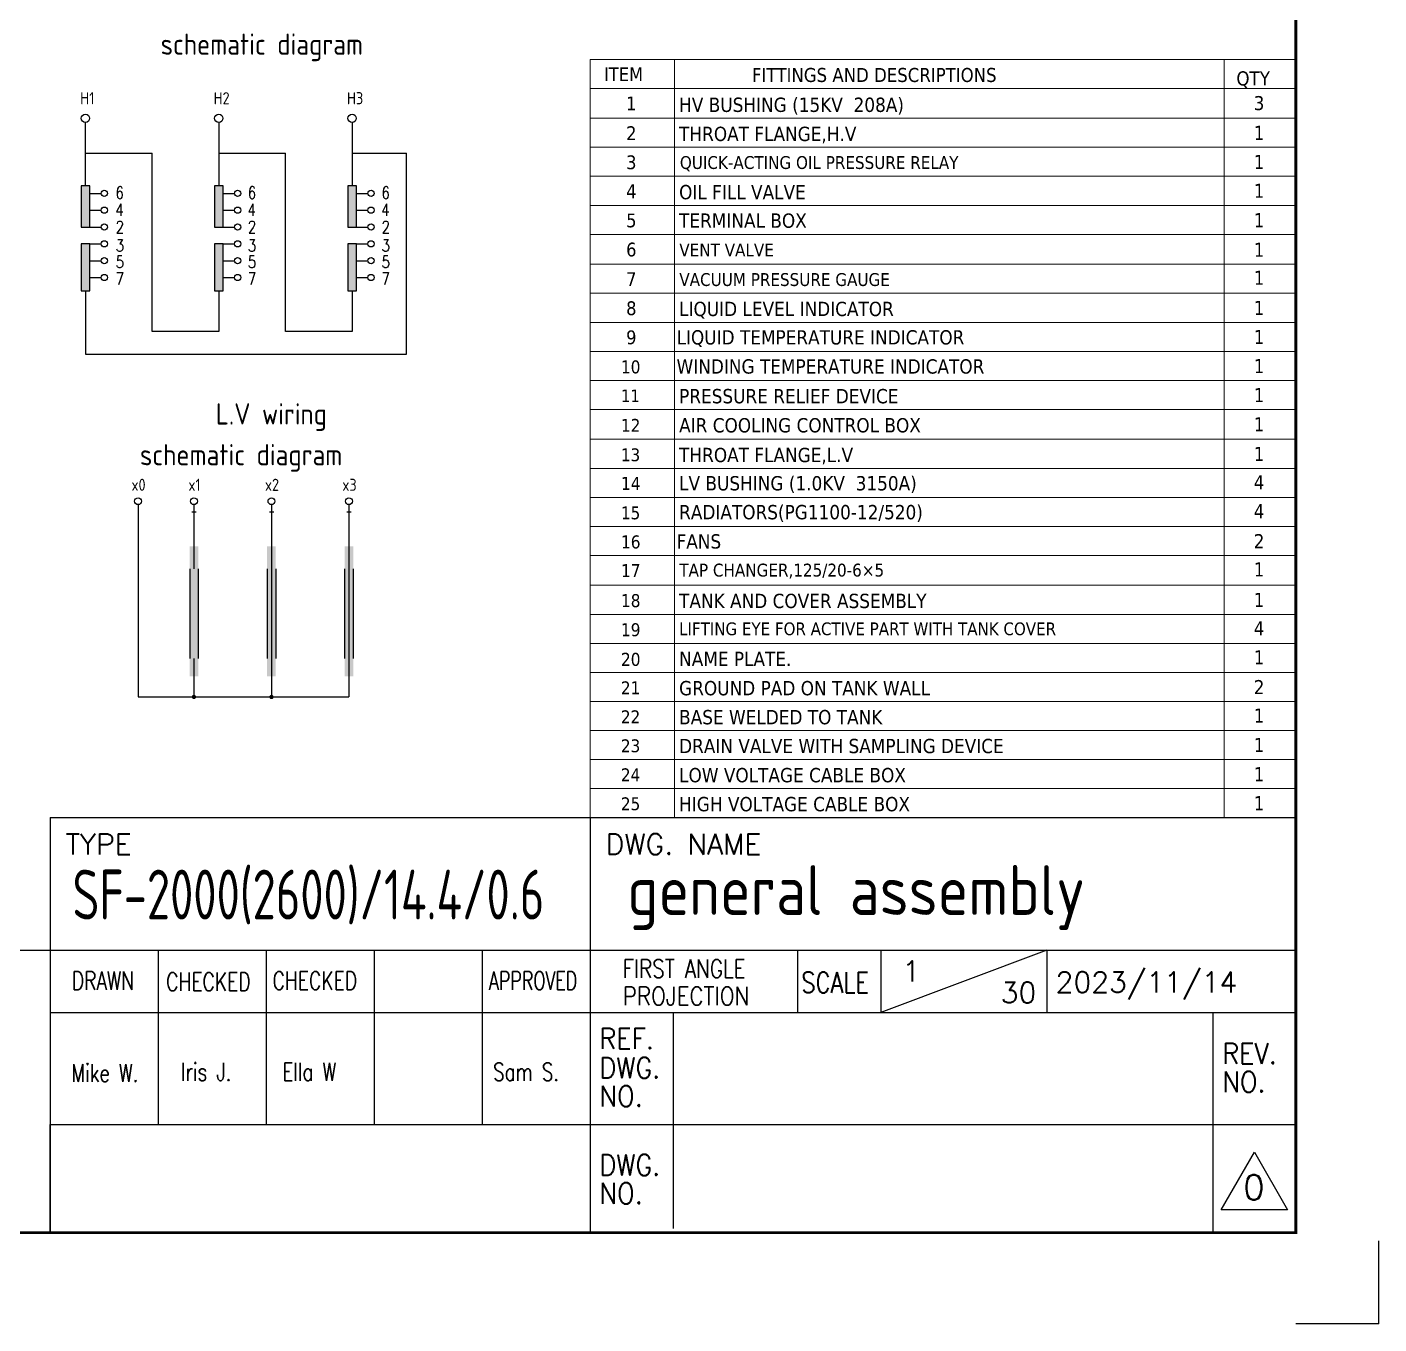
# Model space of a CAD drawing. Header units: millimetres. Extents: x 8981 to 59433, y 5244 to 14154.
# Drawn here: x 16697 to 21581, y 5244 to 9930 of the extents above; entities that cross this region are included whole.
import ezdxf
from ezdxf.enums import TextEntityAlignment as Align

# ---------------------------------------------------------------- set-up
doc = ezdxf.new("R2010")
doc.units = ezdxf.units.MM
for name, color, linetype in [('1', 4, 'Continuous'), ('2', 3, 'Continuous'), ('4', 2, 'Continuous'), ('6细线层', 4, 'Continuous'), ('图层2', 3, 'Continuous')]:
    doc.layers.add(name, color=color, linetype=linetype)
doc.layers.add('铁心', color=3, linetype='Continuous', lineweight=0)
doc.styles.add('DWG_BLOCK', font='romant.shx', dxfattribs={"width": 0.8})
doc.styles.add('ROMANS', font='romans.shx', dxfattribs={"bigfont": 'whgtxt.shx'})
doc.styles.get("Standard").update_dxf_attribs({"font": 'gbenor.shx', "bigfont": 'gbcbig.shx'})
doc.styles.add('Tahoma$001', font='tahoma.ttf', dxfattribs={"height": 2.159784})

msp = doc.modelspace()

# ---------------------------------------------------------------- hatches: boundary and pattern name
at = {"layer": '4', "lineweight": -3}
h = msp.add_hatch(color=3, dxfattribs=at)
h.paths.add_polyline_path([(16892.149, 9207.166), (16923.253, 9207.166), (16923.253, 9356.476), (16907.701, 9356.405), (16892.149, 9356.476)])
h.paths.add_polyline_path([(16892.149, 8976.761), (16923.253, 8976.761), (16923.253, 9146.332), (16892.149, 9146.332)])
h = msp.add_hatch(color=3, dxfattribs=at)
h.paths.add_polyline_path([(17373.888, 9207.166), (17404.992, 9207.166), (17404.992, 9356.476), (17389.44, 9356.405), (17373.888, 9356.476)])
h.paths.add_polyline_path([(17373.888, 8976.761), (17404.992, 8976.761), (17404.992, 9146.332), (17373.888, 9146.332)])
h = msp.add_hatch(color=3, dxfattribs=at)
h.paths.add_polyline_path([(17855.627, 9207.166), (17886.731, 9207.166), (17886.731, 9356.476), (17871.179, 9356.405), (17855.627, 9356.476)])
h.paths.add_polyline_path([(17855.627, 8976.761), (17886.731, 8976.761), (17886.731, 9146.332), (17855.627, 9146.332)])
for points in [[(17284.389, 7583.38), (17315.493, 7583.38), (17315.493, 8053.46), (17284.389, 8053.46)], [(17564.325, 7583.38), (17595.429, 7583.38), (17595.429, 8053.46), (17564.325, 8053.46)], [(17844.261, 7583.38), (17875.365, 7583.38), (17875.365, 8053.46), (17844.261, 8053.46)]]:
    msp.add_hatch(color=3, dxfattribs=at).paths.add_polyline_path(points)

# ---------------------------------------------------------------- linework, layer by layer
at = {"layer": '1', "const_width": 10.5}
msp.add_lwpolyline([(9760.583, 5574.008), (21280.583, 5574.008), (21280.583, 13854.008), (9760.583, 13854.008), (9760.583, 5574.008)], dxfattribs=at)
at = {"layer": '2'}
for p, q in [((16780.583, 7074.008), (21280.583, 7074.008)), ((16780.583, 7074.008), (16780.583, 5574.008)), ((18730.583, 7074.008), (18730.583, 5574.008)), ((9760.583, 6594.008), (21280.583, 6594.008)), ((17170.583, 6594.008), (17170.583, 5964.976)), ((17560.583, 6594.008), (17560.583, 5964.976)), ((17950.583, 6594.008), (17950.583, 5964.976)), ((18340.583, 6594.008), (18340.583, 5964.976)), ((19480.583, 6594.008), (19480.583, 6369.008)), ((20380.583, 6594.008), (19780.583, 6369.008)), ((19780.583, 6594.008), (19780.583, 6369.008)), ((20380.583, 6594.008), (20380.583, 6369.008)), ((16780.583, 6369.008), (18730.583, 6369.008)), ((18730.583, 6369.008), (21280.583, 6369.008)), ((19030.583, 6369.008), (19030.583, 5589.008)), ((20980.583, 6369.008), (20980.583, 5574.008)), ((16780.583, 5964.976), (18730.583, 5964.976)), ((16780.583, 5574.976), (16780.583, 5964.976)), ((18730.583, 5964.976), (21280.583, 5964.976)), ((21010.583, 5656.546), (21130.583, 5864.392)), ((21130.583, 5864.392), (21250.583, 5656.546)), ((21250.583, 5656.546), (21010.583, 5656.546)), ((21580.583, 5244.008), (21580.583, 5544.008)), ((21580.583, 5244.008), (21280.583, 5244.008))]:
    msp.add_line(p, q, dxfattribs=at)
at = {"layer": '4', "color": 3, "lineweight": -3}
for p, q in [((16923.253, 9328.834), (16964.653, 9328.834)), ((17404.992, 9328.834), (17446.391, 9328.834)), ((17886.731, 9328.834), (17928.13, 9328.834)), ((16923.253, 9268), (16964.653, 9268)), ((17404.992, 9268), (17446.391, 9268)), ((17886.731, 9268), (17928.13, 9268)), ((16923.253, 9207.166), (16964.653, 9207.166)), ((17404.992, 9207.166), (17446.391, 9207.166)), ((17886.731, 9207.166), (17928.13, 9207.166)), ((16923.253, 9146.332), (16964.653, 9146.332)), ((17404.992, 9146.332), (17446.391, 9146.332)), ((17886.731, 9146.332), (17928.13, 9146.332)), ((16923.253, 9085.498), (16964.653, 9085.498)), ((17404.992, 9085.498), (17446.391, 9085.498)), ((17886.731, 9085.498), (17928.13, 9085.498)), ((16923.253, 9024.664), (16964.653, 9024.664)), ((17404.992, 9024.664), (17446.391, 9024.664)), ((17886.731, 9024.664), (17928.13, 9024.664)), ((16907.701, 8976.761), (16907.701, 8747.678)), ((17871.179, 8976.761), (17871.179, 8830.032)), ((17097.765, 8204.183), (17097.765, 7509.302)), ((17292.677, 8178.138), (17308.399, 8178.138)), ((17299.941, 8204.183), (17299.941, 7971.908)), ((17572.606, 8178.138), (17588.329, 8178.138)), ((17579.877, 8204.183), (17579.877, 7509.302)), ((17852.543, 8178.138), (17868.265, 8178.138)), ((17859.813, 8204.183), (17859.813, 7509.302)), ((17284.389, 7971.908), (17284.389, 7647.925)), ((17284.389, 7971.908), (17284.389, 7647.925)), ((17315.493, 7971.907), (17315.493, 7647.925)), ((17315.493, 7971.907), (17315.493, 7647.925)), ((17564.325, 7971.908), (17564.325, 7647.925)), ((17564.325, 7971.908), (17564.325, 7647.925)), ((17595.429, 7971.907), (17595.429, 7647.925)), ((17595.429, 7971.907), (17595.429, 7647.925)), ((17844.261, 7971.908), (17844.261, 7647.925)), ((17875.365, 7971.907), (17875.365, 7647.925)), ((17299.941, 7647.925), (17299.941, 7509.302)), ((17097.765, 7509.302), (17859.813, 7509.302))]:
    msp.add_line(p, q, dxfattribs=at)
for points in [[(16907.701, 9356.476), (16907.701, 9584.856)], [(17389.44, 9584.856), (17389.44, 9356.476)], [(17871.179, 9584.856), (17871.179, 9356.476)], [(16907.701, 8747.678), (18067.29, 8747.678), (18067.29, 9474.214)], [(16907.701, 9474.214), (17148.571, 9474.214)], [(17389.44, 8976.761), (17389.44, 8830.032), (17148.571, 8830.032), (17148.571, 9474.214)], [(17389.44, 9474.214), (17630.309, 9474.214)], [(17871.179, 8830.032), (17630.309, 8830.032), (17630.309, 9474.214)], [(17871.179, 9474.214), (18067.29, 9474.214)]]:
    msp.add_lwpolyline(points, dxfattribs=at)
for points in [[(16892.149, 9207.166), (16923.253, 9207.166), (16923.253, 9356.476), (16892.149, 9356.476)], [(17373.888, 9207.166), (17404.992, 9207.166), (17404.992, 9356.476), (17373.888, 9356.476)], [(17855.627, 9207.166), (17886.731, 9207.166), (17886.731, 9356.476), (17855.627, 9356.476)], [(16892.149, 8976.761), (16923.253, 8976.761), (16923.253, 9146.332), (16892.149, 9146.332)], [(17373.888, 8976.761), (17404.992, 8976.761), (17404.992, 9146.332), (17373.888, 9146.332)], [(17855.627, 8976.761), (17886.731, 8976.761), (17886.731, 9146.332), (17855.627, 9146.332)]]:
    msp.add_lwpolyline(points, close=True, dxfattribs=at)
at = {"layer": '4', "color": 3, "lineweight": -3, "const_width": 7.776}
for points in [[(17299.941, 7505.414, -1), (17299.941, 7513.19, -1), (17299.941, 7505.414, -1)], [(17579.877, 7505.414, -1), (17579.877, 7513.19, -1), (17579.877, 7505.414, -1)]]:
    msp.add_lwpolyline(points, format="xyb", close=True, dxfattribs=at)
at = {"layer": '4', "color": 3, "lineweight": -3}
for centre, radius in [((16907.701, 9599.91), 15.054), ((17389.44, 9599.91), 15.054), ((17871.179, 9599.91), 15.054), ((16975.943, 9328.834), 11.291), ((17457.682, 9328.834), 11.291), ((17939.421, 9328.834), 11.291), ((16975.943, 9268), 11.291), ((17457.682, 9268), 11.291), ((17939.421, 9268), 11.291), ((16975.943, 9207.166), 11.291), ((17457.682, 9207.166), 11.291), ((17939.421, 9207.166), 11.291), ((16975.943, 9146.332), 11.291), ((17457.682, 9146.332), 11.291), ((17939.421, 9146.332), 11.291), ((16975.943, 9085.498), 11.291), ((17457.682, 9085.498), 11.291), ((17939.421, 9085.498), 11.291), ((16975.943, 9024.664), 11.291), ((17457.682, 9024.664), 11.291), ((17939.421, 9024.664), 11.291), ((17097.764, 8216.625), 12.442), ((17299.94, 8216.625), 12.442), ((17579.876, 8216.625), 12.442), ((17859.813, 8216.625), 12.442)]:
    msp.add_circle(centre, radius, dxfattribs=at)
at = {"layer": '铁心'}
for p, q in [((18730.583, 9812.392), (21280.583, 9812.392)), ((18730.583, 9812.392), (18730.583, 7074.008)), ((19035.28, 9812.392), (19035.28, 9707.64)), ((21021.847, 9812.392), (21021.847, 9707.64)), ((18730.583, 9707.64), (21280.583, 9707.64)), ((19035.28, 9707.64), (19035.28, 7074.008)), ((21021.847, 9707.64), (21021.847, 7074.008)), ((21280.583, 9600.27), (18730.583, 9600.27)), ((18730.583, 9600.27), (21280.583, 9600.27)), ((21280.583, 9495.081), (18730.583, 9495.081)), ((21280.583, 9495.081), (18730.583, 9495.081)), ((18730.583, 9495.081), (21280.583, 9495.081)), ((21280.583, 9390.33), (18730.583, 9390.33)), ((21280.583, 9390.33), (18730.583, 9390.33)), ((18730.583, 9390.33), (21280.583, 9390.33)), ((21280.583, 9285.141), (18730.583, 9285.141)), ((21280.583, 9285.141), (18730.583, 9285.141)), ((18730.583, 9285.141), (21280.583, 9285.141)), ((21280.583, 9179.953), (18730.583, 9179.953)), ((21280.583, 9179.953), (18730.583, 9179.953)), ((18730.583, 9179.953), (21280.583, 9179.953)), ((21280.583, 9073.019), (18730.583, 9073.019)), ((21280.583, 9073.019), (18730.583, 9073.019)), ((18730.583, 9073.019), (21280.583, 9073.019)), ((21280.583, 8967.831), (18730.583, 8967.831)), ((21280.583, 8967.831), (18730.583, 8967.831)), ((18730.583, 8967.831), (21280.583, 8967.831)), ((21280.583, 8862.643), (18730.583, 8862.643)), ((21280.583, 8862.643), (18730.583, 8862.643)), ((18730.583, 8862.643), (21280.583, 8862.643)), ((21280.583, 8757.891), (18730.583, 8757.891)), ((21280.583, 8757.891), (18730.583, 8757.891)), ((18730.583, 8757.891), (21280.583, 8757.891)), ((18730.583, 8652.703), (21280.583, 8652.703)), ((21280.583, 8652.703), (18730.583, 8652.703)), ((18730.583, 8652.703), (21280.583, 8652.703)), ((18730.583, 8547.515), (21280.583, 8547.515)), ((21280.583, 8547.515), (18730.583, 8547.515)), ((18730.583, 8547.515), (21280.583, 8547.515)), ((21280.583, 8440.144), (18730.583, 8440.144)), ((21280.583, 8440.144), (18730.583, 8440.144)), ((18730.583, 8440.144), (21280.583, 8440.144)), ((21280.583, 8334.956), (18730.583, 8334.956)), ((21280.583, 8334.956), (18730.583, 8334.956)), ((18730.583, 8334.956), (21280.583, 8334.956)), ((21280.583, 8230.205), (18730.583, 8230.205)), ((21280.583, 8230.205), (18730.583, 8230.205)), ((18730.583, 8230.205), (21280.583, 8230.205)), ((21280.583, 8125.016), (18730.583, 8125.016)), ((21280.583, 8125.016), (18730.583, 8125.016)), ((18730.583, 8125.016), (21280.583, 8125.016)), ((21280.583, 8019.828), (18730.583, 8019.828)), ((21280.583, 8019.828), (18730.583, 8019.828)), ((18730.583, 8019.828), (21280.583, 8019.828)), ((21280.583, 7912.894), (18730.583, 7912.894)), ((21280.583, 7912.894), (18730.583, 7912.894)), ((18730.583, 7912.894), (21280.583, 7912.894)), ((21280.583, 7807.706), (18730.583, 7807.706)), ((21280.583, 7807.706), (18730.583, 7807.706)), ((18730.583, 7807.706), (21280.583, 7807.706)), ((21280.583, 7702.518), (18730.583, 7702.518)), ((21280.583, 7702.518), (18730.583, 7702.518)), ((18730.583, 7702.518), (21280.583, 7702.518)), ((18730.583, 7597.766), (21280.583, 7597.766)), ((21280.583, 7597.766), (18730.583, 7597.766)), ((21280.583, 7597.766), (18730.583, 7597.766)), ((21280.583, 7597.766), (18730.583, 7597.766)), ((18730.583, 7597.766), (21280.583, 7597.766)), ((18730.583, 7493.014), (21280.583, 7493.014)), ((21280.583, 7493.014), (18730.583, 7493.014)), ((21280.583, 7493.014), (18730.583, 7493.014)), ((21280.583, 7493.014), (18730.583, 7493.014)), ((18730.583, 7493.014), (21280.583, 7493.014)), ((18730.583, 7388.263), (21280.583, 7388.263)), ((21280.583, 7388.263), (18730.583, 7388.263)), ((21280.583, 7388.263), (18730.583, 7388.263)), ((21280.583, 7388.263), (18730.583, 7388.263)), ((21280.583, 7283.511), (18730.583, 7283.511)), ((21280.583, 7283.511), (18730.583, 7283.511)), ((21280.583, 7283.511), (18730.583, 7283.511)), ((18730.583, 7283.511), (21280.583, 7283.511)), ((18730.583, 7178.759), (21280.583, 7178.759))]:
    msp.add_line(p, q, dxfattribs=at)

# ---------------------------------------------------------------- texts
at = {"layer": '1', "color": 4, "width": 0.8}
msp.add_text('SF-2000(2600)/14.4/0.6', height=180, dxfattribs=at).set_placement((16861.25, 6705.395))
at = {"layer": '1', "color": 4}
msp.add_text('general assembly', height=180, dxfattribs=at).set_placement((18865.212, 6721.609))
at = {"layer": '1', "color": 4, "style": 'ROMANS'}
for s, height, p in [('2023/11/14', 75, (20412.658, 6441.265)), ('30', 75, (20214.176, 6403.707)), ('0', 90, (21090.286, 5692.549))]:
    msp.add_text(s, height=height, dxfattribs=at).set_placement(p)
at = {"layer": '2', "style": 'ROMANS'}
for s, p in [('TYPE', (16836.73, 6939.88)), ('DWG. NAME', (18786.73, 6939.88)), ('1', (19858.519, 6481.139))]:
    msp.add_text(s, height=75, dxfattribs=at).set_placement(p)
for s, height, width, p in [('FIRST ANGLE', 66, 0.8, (18848.994, 6494.435)), ('DRAWN', 66, 0.75, (16858.75, 6451.458)), ('CHECKED', 66, 0.75, (17199.273, 6447.275)), ('CHECKED', 66, 0.75, (17583.948, 6451.458)), ('APPROVED', 66, 0.7, (18365.91, 6451.458)), ('SCALE', 75, 0.8, (19493.843, 6440.052)), ('PROJECTION', 66, 0.86, (18848.994, 6395.522)), ('REF.', 75, 0.9, (18764.694, 6237.437)), ('REV.', 75, 0.9, (21014.694, 6183.378)), ('DWG.', 75, 0.9, (18764.694, 6131.977)), ('NO.', 75, 0.9, (21014.694, 6081.099)), ('NO.', 75, 0.9, (18764.694, 6029.698)), ('DWG.', 75, 0.9, (18764.694, 5780.672)), ('NO.', 75, 0.9, (18764.694, 5678.393))]:
    msp.add_text(s, height=height, dxfattribs=dict(at, width=width)).set_placement(p)
at = {"layer": '6细线层', "style": 'ROMANS', "width": 0.75}
for s, p in [('Mike W.', (16857.16, 6118.404)), ('Iris J.', (17252.94, 6122.73)), ('Ella W', (17619.65, 6122.73)), ('Sam S.', (18380.717, 6122.73))]:
    msp.add_text(s, height=64.398, dxfattribs=at).set_placement(p)
at = {"layer": '图层2', "color": 3}
for s, height, p in [('schematic diagram ', 76.73124, (17179.548, 9829.542)), ('H1', 43.8464, (16889.266, 9650.563)), ('H2', 43.8464, (17371.005, 9650.563)), ('H3', 43.8464, (17852.744, 9650.563)), ('L.V wiring ', 76.73124, (17378.831, 8493.628)), ('schematic diagram ', 76.73124, (17104.814, 8346.21))]:
    msp.add_text(s, height=height, dxfattribs=at).set_placement(p)
at = {"layer": '图层2', "color": 3, "style": 'DWG_BLOCK', "width": 0.8}
for s, p in [('6', (17016.731, 9309.338)), ('6', (17494.305, 9309.338)), ('6', (17977.444, 9309.338)), ('4', (17015.625, 9247.366)), ('4', (17493.199, 9247.366)), ('4', (17976.338, 9247.366)), ('2', (17017.173, 9184.984)), ('2', (17494.747, 9184.984)), ('2', (17977.887, 9184.984)), ('3', (17017.173, 9118.741)), ('3', (17494.747, 9118.741)), ('3', (17977.887, 9118.741)), ('5', (17017.173, 9059.622)), ('5', (17494.747, 9059.622)), ('5', (17977.887, 9059.622)), ('7', (17016.952, 8998.788)), ('7', (17494.526, 8998.788)), ('7', (17977.666, 8998.788))]:
    msp.add_text(s, height=43.846, dxfattribs=at).set_placement(p)
at = {"layer": '图层2', "color": 3}
for s, p in [('x0', (17099.66, 8275.91)), ('x1', (17301.836, 8275.91)), ('x2', (17581.772, 8275.91)), ('x3', (17861.708, 8275.91))]:
    msp.add_text(s, height=43.8464, dxfattribs=at).set_placement(p, align=Align.MIDDLE)
at = {"layer": '铁心', "style": 'Tahoma$001'}
for s, height, p in [('ITEM', 49.8591, (18781.083, 9734.264)), ('FITTINGS AND DESCRIPTIONS', 50.65632, (19315.546, 9731.209)), ('QTY', 51.177, (21065.537, 9718.552)), ('1', 49.866, (18861.087, 9628.64)), ('HV BUSHING (15KV  208A)  ', 51.70576, (19052.441, 9623.024)), ('3', 50.739, (21128.519, 9629.513)), ('1', 50.739, (21128.519, 9522.142)), ('2', 49.866, (18861.087, 9521.269)), ('THROAT FLANGE,H.V', 51.70576, (19052.441, 9517.836)), ('3', 49.866, (18861.087, 9416.081)), ('QUICK-ACTING OIL PRESSURE RELAY', 46.44378, (19055.183, 9416.954)), ('1', 50.739, (21128.519, 9416.954)), ('4', 49.866, (18861.087, 9311.329)), ('OIL FILL VALVE', 51.70576, (19052.441, 9307.46)), ('1', 50.739, (21128.519, 9312.639)), ('5', 49.866, (18861.087, 9206.141)), ('TERMINAL BOX', 51.70576, (19052.441, 9204.454)), ('1', 50.739, (21128.519, 9206.578)), ('6', 49.866, (18861.087, 9100.953)), ('VENT VALVE', 46.4438, (19053.116, 9101.098)), ('1', 50.739, (21128.519, 9099.644)), ('7', 49.866, (18861.087, 8994.019)), ('VACUUM PRESSURE GAUGE', 46.44378, (19053.116, 8994.164)), ('1', 50.739, (21128.519, 8998.384)), ('8', 49.866, (18861.087, 8888.831)), ('LIQUID LEVEL INDICATOR', 51.70576, (19052.441, 8885.398)), ('1', 50.739, (21128.519, 8889.704)), ('9', 49.866, (18861.087, 8783.643)), ('LIQUID TEMPERATURE INDICATOR', 51.70576, (19043.218, 8782.773)), ('1', 50.739, (21128.519, 8784.516)), ('10', 46.8708, (18842.362, 8678.455)), ('WINDING TEMPERATURE INDICATOR', 51.70576, (19043.218, 8677.585)), ('1', 50.739, (21128.519, 8679.327)), ('11', 45.5059, (18842.362, 8574.576)), ('PRESSURE RELIEF DEVICE', 51.70576, (19052.441, 8570.27)), ('1', 50.739, (21128.519, 8574.576)), ('12', 46.6773, (18842.362, 8467.205)), ('AIR COOLING CONTROL BOX', 51.70576, (19052.441, 8465.081)), ('1', 50.739, (21128.519, 8468.951)), ('13', 46.3059, (18842.362, 8361.144)), ('THROAT FLANGE,L.V', 51.70576, (19052.441, 8357.711)), ('1', 50.739, (21128.519, 8362.017)), ('14', 47.2026, (18842.362, 8257.265)), ('LV BUSHING (1.0KV  3150A)', 51.70576, (19052.441, 8255.578)), ('4', 50.739, (21128.519, 8259.884)), ('RADIATORS(PG1100-12/520)', 51.70576, (19052.441, 8151.263)), ('4', 50.739, (21128.519, 8155.132)), ('15', 46.4438, (18842.362, 8151.204)), ('16', 47.08, (18842.362, 8046.016)), ('FANS', 51.7058, (19043.218, 8045.583)), ('2', 50.739, (21128.519, 8046.889)), ('17', 47.0122, (18842.362, 7942.137)), ('TAP CHANGER,125/20-6×5', 46.44378, (19053.116, 7944.464)), ('1', 50.739, (21128.519, 7944.756)), ('18', 46.9967, (18842.362, 7833.894)), ('TANK AND COVER ASSEMBLY', 51.70576, (19052.441, 7830.461)), ('1', 50.739, (21128.519, 7834.767)), ('19', 46.9967, (18842.362, 7728.706)), ('LIFTING EYE FOR ACTIVE PART WITH TANK COVER', 46.06984, (19052.597, 7732.554)), ('4', 50.739, (21128.519, 7732.198)), ('20', 46.9967, (18842.362, 7621.772)), ('NAME PLATE.', 51.70576, (19052.441, 7620.957)), ('1', 50.739, (21128.519, 7627.009)), ('2', 50.739, (21128.519, 7519.639)), ('21', 46.4438, (18842.362, 7519.202)), ('GROUND PAD ON TANK WALL', 51.70576, (19052.441, 7515.333)), ('22', 46.4438, (18842.362, 7414.451)), ('BASE WELDED TO TANK', 51.70576, (19052.441, 7410.581)), ('1', 50.739, (21128.519, 7416.633)), ('23', 46.4438, (18842.362, 7309.699)), ('DRAIN VALVE WITH SAMPLING DEVICE', 51.70576, (19052.441, 7306.266)), ('1', 50.739, (21128.519, 7310.572)), ('24', 46.4438, (18842.362, 7204.947)), ('LOW VOLTAGE CABLE BOX', 51.70576, (19052.441, 7201.078)), ('1', 50.739, (21128.519, 7204.947)), ('25', 46.4438, (18842.362, 7100.196)), ('HIGH VOLTAGE CABLE BOX', 51.70576, (19052.441, 7096.326)), ('1', 50.739, (21128.519, 7100.196))]:
    msp.add_text(s, height=height, dxfattribs=at).set_placement(p)

doc.saveas('drawing.dxf')
